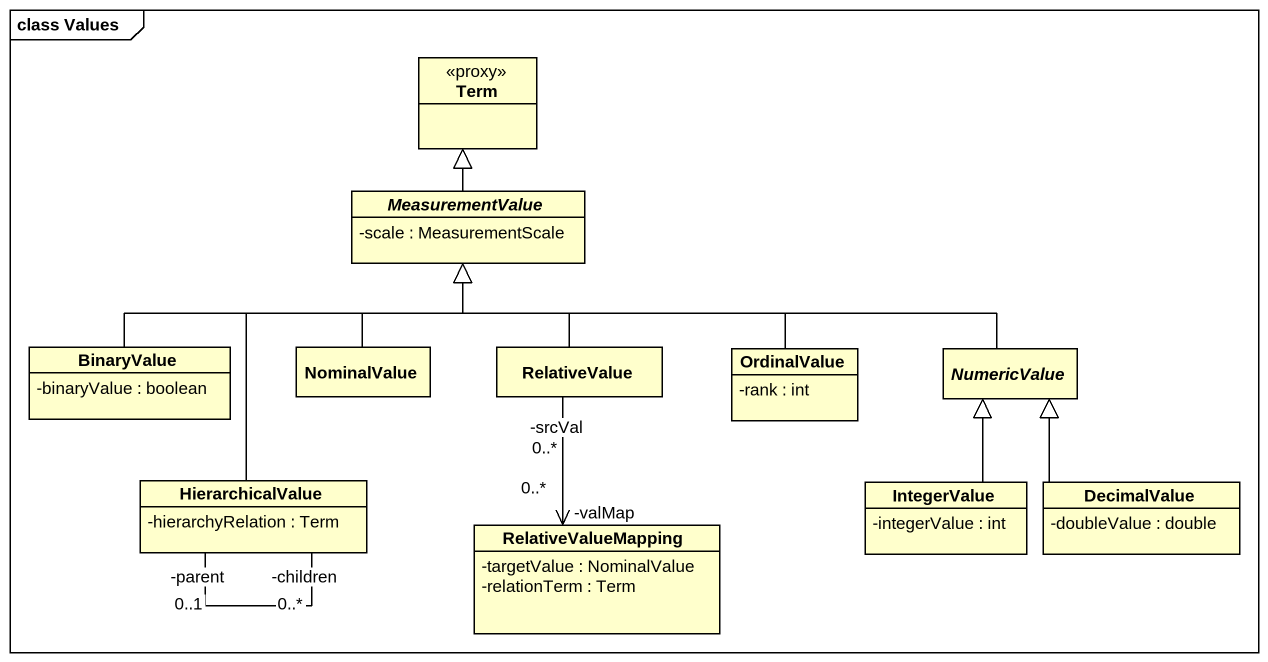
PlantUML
@startuml
mainframe class Values
hide circle
hide empty members
skinparam classAttributeIconSize 0
class Term <<proxy>>
abstract class MeasurementValue {
  -scale : MeasurementScale
}
class BinaryValue {
  -binaryValue : boolean
}
class NominalValue
class RelativeValue
class OrdinalValue {
  -rank : int
}
abstract class NumericValue
class HierarchicalValue {
  -hierarchyRelation : Term
}
class RelativeValueMapping {
  -targetValue : NominalValue
  -relationTerm : Term
}
class IntegerValue {
  -integerValue : int
}
class DecimalValue {
  -doubleValue : double
}
MeasurementValue -up-|> Term
BinaryValue -right-|> MeasurementValue
NominalValue -up-|> MeasurementValue
RelativeValue -up-|> MeasurementValue
RelativeValue "-srcVal\n0..*" --> "-valMap\n0..*" RelativeValueMapping
OrdinalValue -left-|> MeasurementValue
NumericValue -left-|> MeasurementValue
HierarchicalValue -up-|> MeasurementValue
HierarchicalValue "-parent\n0..1" -- "-children\n0..*" HierarchicalValue
IntegerValue -up-|> NumericValue
DecimalValue -up-|> NumericValue
@enduml
